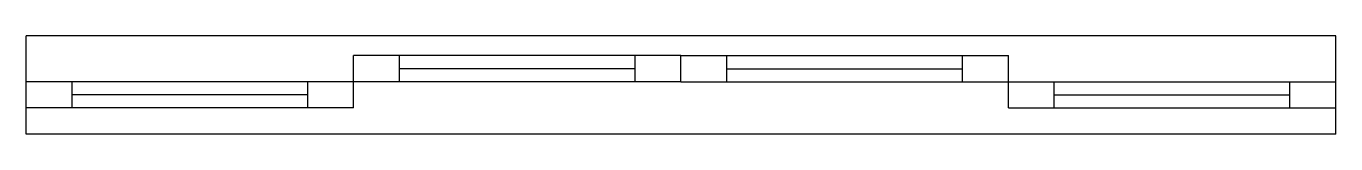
# Model space of a CAD drawing. Extents: x 151.51 to 153.51, y 323 to 323.15.
import ezdxf

# ---------------------------------------------------------------- set-up
doc = ezdxf.new("R2010")
doc.units = 0
doc.header["$LTSCALE"] = 0.18
doc.header["$MEASUREMENT"] = 0
doc.layers.get('0').update_dxf_attribs({"linetype": 'CONTINUOUS'})

msp = doc.modelspace()

# ---------------------------------------------------------------- linework, layer by layer
for p, q in [((153.5074, 323.1517), (151.5074, 323.1517)), ((151.5074, 323.0017), (151.5074, 323.1517)), ((153.5074, 323.0017), (153.5074, 323.1517)), ((152.0074, 323.0817), (152.0074, 323.1217)), ((152.5074, 323.1217), (152.0074, 323.1217)), ((152.0774, 323.0817), (152.0774, 323.1217)), ((152.4374, 323.0817), (152.4374, 323.1217)), ((152.5074, 323.1217), (153.0074, 323.1217)), ((152.5074, 323.0817), (152.5074, 323.1217)), ((152.5074, 323.0817), (152.5074, 323.1217)), ((152.5774, 323.0817), (152.5774, 323.1217)), ((152.9374, 323.0817), (152.9374, 323.1217)), ((153.0074, 323.0817), (153.0074, 323.1217)), ((152.4374, 323.1017), (152.0774, 323.1017)), ((152.5774, 323.1017), (152.9374, 323.1017)), ((151.5074, 323.0417), (151.5074, 323.0817)), ((152.0074, 323.0817), (151.5074, 323.0817)), ((151.5774, 323.0417), (151.5774, 323.0817)), ((151.9374, 323.0417), (151.9374, 323.0817)), ((152.0074, 323.0417), (152.0074, 323.0817)), ((152.5074, 323.0817), (152.0074, 323.0817)), ((152.5074, 323.0817), (153.0074, 323.0817)), ((153.0074, 323.0417), (153.0074, 323.0817)), ((153.0074, 323.0817), (153.5074, 323.0817)), ((153.0774, 323.0417), (153.0774, 323.0817)), ((153.4374, 323.0417), (153.4374, 323.0817)), ((153.5074, 323.0417), (153.5074, 323.0817)), ((151.9374, 323.0617), (151.5774, 323.0617)), ((153.0774, 323.0617), (153.4374, 323.0617)), ((152.0074, 323.0417), (151.5074, 323.0417)), ((153.0074, 323.0417), (153.5074, 323.0417)), ((153.5074, 323.0017), (151.5074, 323.0017))]:
    msp.add_line(p, q)

doc.saveas('drawing.dxf')
